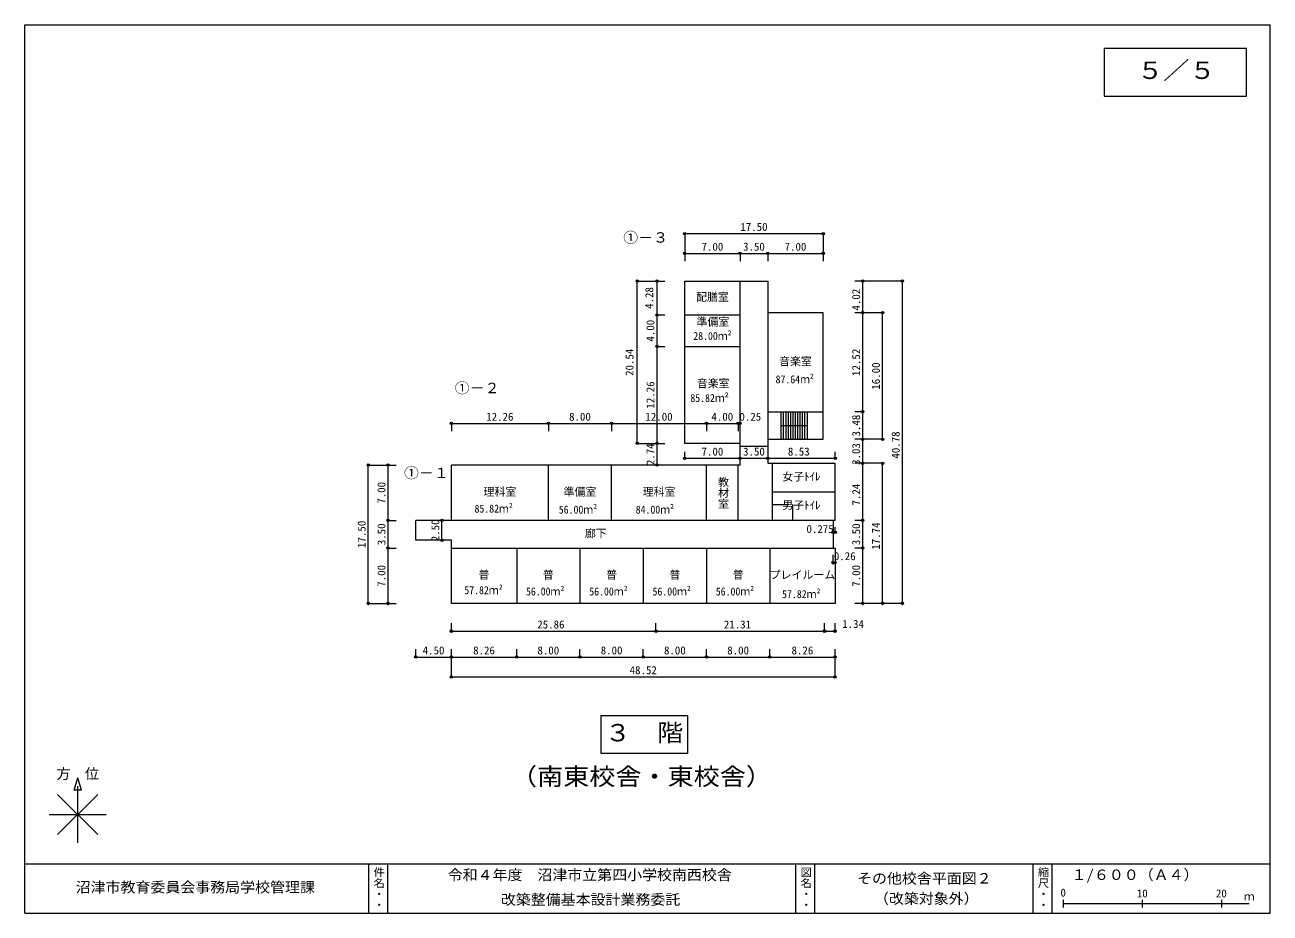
# Model space of a CAD drawing. Units: millimetres at full size, sheet at 1:600. Extents: x -78720 to 76716130, y -17754693 to 56160.
import ezdxf
from ezdxf.enums import TextEntityAlignment as Align

# ---------------------------------------------------------------- set-up
doc = ezdxf.new("R2010")
doc.units = ezdxf.units.MM
doc.header["$LTSCALE"] = 600
doc.header["$PDMODE"] = 32
doc.header["$PDSIZE"] = 300
for name, color, linetype, lineweight in [('0-0_通り芯', 4, 'Continuous', 9), ('F-0_通り芯', 2, 'Continuous', 9), ('F-5_中線１', 3, 'Continuous', 9)]:
    doc.layers.add(name, color=color, linetype=linetype, lineweight=lineweight)
doc.layers.add('F-8_極細点線', color=2, linetype='Continuous')
doc.styles.add('@ＭＳ ゴシック', font='')
doc.styles.add('ＭＳ ゴシック', font='')
doc.styles.get('@ＭＳ ゴシック').set_extended_font_data('@MS Gothic')
doc.styles.get('ＭＳ ゴシック').set_extended_font_data('MS Gothic')

msp = doc.modelspace()

# ---------------------------------------------------------------- linework, layer by layer
at = {"layer": '0-0_通り芯'}
for p, q in [((4712.2, 29767.4), (4712.2, 26267.4)), ((4712.2, 29767.4), (22212.2, 29767.4)), ((22212.2, 29767.4), (22212.2, 26267.4)), ((4712.2, 27267.4), (22212.2, 27267.4)), ((11712.2, 27267.4), (11712.2, 26267.4)), ((15212.2, 27267.4), (15212.2, 26267.4)), ((-1287.8, 23767.4), (2212.2, 23767.4)), ((-1287.8, 3232.4), (-1287.8, 23767.4)), ((1212.2, 492.4), (1212.2, 23767.4)), ((11712.2, 492.4), (11712.2, 23767.4)), ((15212.2, 23767.4), (15212.2, 727.4)), ((32222.2, 23767.4), (26222.2, 23767.4)), ((27222.2, -17007.6), (27222.2, 23767.4)), ((32222.2, -17007.6), (32222.2, 23767.4)), ((1212.2, 19492.4), (2212.2, 19492.4)), ((4712.2, 19492.4), (11712.2, 19492.4)), ((22212.2, 19752.4), (15212.2, 19752.4)), ((22212.2, 3752.4), (22212.2, 19752.4)), ((29722.2, 19752.4), (26222.2, 19752.4)), ((29722.2, 3752.4), (29722.2, 19752.4)), ((1212.2, 15492.4), (2212.2, 15492.4)), ((4712.2, 15492.4), (11712.2, 15492.4)), ((15212.2, 7232.4), (22212.2, 7232.4)), ((16912.2, 3752.4), (16912.2, 7232.4)), ((17212.2, 3752.4), (17212.2, 7232.4)), ((17512.2, 3752.4), (17512.2, 7232.4)), ((17812.2, 3752.4), (17812.2, 7232.4)), ((18112.2, 3752.4), (18112.2, 7232.4)), ((18412.2, 3752.4), (18412.2, 7232.4)), ((18712.2, 3752.4), (18712.2, 7232.4)), ((19012.2, 3752.4), (19012.2, 7232.4)), ((19312.2, 3752.4), (19312.2, 7232.4)), ((19612.2, 3752.4), (19612.2, 7232.4)), ((19912.2, 3752.4), (19912.2, 7232.4)), ((20212.2, 3752.4), (20212.2, 7232.4)), ((27222.2, 7232.4), (26222.2, 7232.4)), ((-24797.8, 5767.5), (11712.2, 5767.5)), ((-24797.8, 5767.5), (-24797.8, 4767.5)), ((-12537.8, 5767.5), (-12537.8, 4767.5)), ((-4537.8, 5767.5), (-4537.8, 4767.5)), ((7462.2, 5767.5), (7462.2, 4767.5)), ((11462.2, 5767.5), (11462.2, 4767.5)), ((16912.2, 5492.4), (20212.2, 5492.4)), ((-1287.8, 3232.4), (2212.2, 3232.4)), ((11712.2, 3232.4), (4712.2, 3232.4)), ((15212.2, 3752.4), (22212.2, 3752.4)), ((29722.2, 3752.4), (26222.2, 3752.4)), ((4712.2, 1358.1), (4712.2, 2150.5)), ((11712.2, 2885.7), (15212.2, 2885.7)), ((23737.2, 1358.1), (23737.2, 2150.5)), ((-35297.8, 492.4), (-31797.8, 492.4)), ((-35297.8, -17007.6), (-35297.8, 492.4)), ((-32797.8, -17007.6), (-32797.8, 492.4)), ((-24797.8, -6507.6), (-24797.8, 492.4)), ((11712.2, 492.4), (-24797.8, 492.4)), ((-12537.8, -6507.6), (-12537.8, 492.4)), ((-4537.8, -6507.6), (-4537.8, 492.4)), ((4712.2, 1358.1), (23737.2, 1358.1)), ((7462.2, -6507.6), (7462.2, 492.4)), ((11462.2, -6507.6), (11462.2, 492.4)), ((15212.2, 727.4), (23737.2, 727.4)), ((15752.2, 727.4), (15752.2, -6507.6)), ((23737.2, -6507.6), (23737.2, 727.4)), ((29722.2, 727.4), (26222.2, 727.4)), ((29722.2, -17007.6), (29722.2, 727.4)), ((15752.2, -2890.1), (23722.2, -2890.1)), ((15752.2, -4507.6), (17812.2, -4507.6)), ((18352.2, -4507.6), (18352.2, -6507.6)), ((-32797.8, -6507.6), (-31797.8, -6507.6)), ((23737.2, -6507.6), (-29297.8, -6507.6)), ((-29297.8, -9007.6), (-29297.8, -6507.6)), ((-25983.7, -9007.6), (-25983.7, -6507.6)), ((23462.2, -6507.6), (23462.2, -10007.6)), ((23737.2, -8004.2), (23737.2, -7370.6)), ((27222.2, -6507.6), (26222.2, -6507.6)), ((-24797.8, -9007.6), (-29297.8, -9007.6)), ((-24797.8, -17007.6), (-24797.8, -9007.6)), ((23462.2, -8004.2), (23737.2, -8004.2)), ((-32797.8, -10007.6), (-31797.8, -10007.6)), ((-24797.8, -10007.6), (23722.2, -10007.6)), ((-16537.8, -10007.6), (-16537.8, -17007.6)), ((-8537.8, -10007.6), (-8537.8, -17007.6)), ((-537.8, -10007.6), (-537.8, -17007.6)), ((7462.2, -10007.6), (7462.2, -17007.6)), ((15462.2, -10007.6), (15462.2, -17007.6)), ((15462.2, -10106.3), (15561, -10007.6)), ((23462.2, -11865), (23462.2, -10865)), ((23722.2, -10007.6), (23722.2, -17007.6)), ((27222.2, -10007.6), (26222.2, -10007.6)), ((23462.2, -11865), (23722.2, -11865)), ((-35297.8, -17007.6), (-31797.8, -17007.6)), ((23722.2, -17007.6), (-24797.8, -17007.6)), ((32222.2, -17007.6), (26222.2, -17007.6)), ((-24797.8, -20507.6), (-24797.8, -19507.6)), ((1066.2, -20507.6), (1066.2, -19507.6)), ((22380.2, -20507.6), (22380.2, -19507.6)), ((23722.2, -20507.6), (23722.2, -19507.6)), ((-24797.8, -20507.6), (23722.2, -20507.6)), ((-29297.8, -23785.5), (-29297.8, -22785.5)), ((-24797.8, -26285.5), (-24797.8, -22785.5)), ((-16537.8, -23785.5), (-16537.8, -22785.5)), ((-8537.8, -23785.5), (-8537.8, -22785.5)), ((-537.8, -23785.5), (-537.8, -22785.5)), ((7462.2, -23785.5), (7462.2, -22785.5)), ((15462.2, -23785.5), (15462.2, -22785.5)), ((23722.2, -26285.5), (23722.2, -22785.5)), ((-29297.8, -23785.5), (23722.2, -23785.5)), ((-24797.8, -26285.5), (23722.2, -26285.5)), ((-5855.2, -31159.3), (5043, -31159.3)), ((-5855.2, -35970.2), (-5855.2, -31159.3)), ((5043, -31159.3), (5043, -35970.2)), ((5043, -35970.2), (-5855.2, -35970.2))]:
    msp.add_line(p, q, dxfattribs=at)
msp.add_lwpolyline([(4712.2, 3232.4), (4712.2, 23767.4), (15212.2, 23767.4)], dxfattribs=at)
for p in [(4712.2, 29767.4), (22212.2, 29767.4), (4712.2, 27267.4), (11712.2, 27267.4), (15212.2, 27267.4), (22212.2, 27267.4), (-1287.8, 23767.4), (1212.2, 23767.4), (27222.2, 23767.4), (32222.2, 23767.4), (1212.2, 19492.4), (27222.2, 19752.4), (29722.2, 19752.4), (1212.2, 15492.4), (27222.2, 7232.4), (-24797.8, 5767.5), (-12537.8, 5767.5), (-4537.8, 5767.5), (7462.2, 5767.5), (11462.2, 5767.5), (11712.2, 5767.5), (-1287.8, 3232.4), (1212.2, 3232.4), (27222.2, 3752.4), (29722.2, 3752.4), (-35297.8, 492.4), (-32797.8, 492.4), (1212.2, 492.4), (4712.2, 1358.1), (11712.2, 1358.1), (15212.2, 1358.1), (23737.2, 1358.1), (27222.2, 727.4), (29722.2, 727.4), (-32797.8, -6507.6), (-25983.7, -6507.6), (23462.2, -8004.2), (23737.2, -8004.2), (27222.2, -6507.6), (-25983.7, -9007.6), (-32797.8, -10007.6), (27222.2, -10007.6), (23462.2, -11865), (23722.2, -11865), (-35297.8, -17007.6), (-32797.8, -17007.6), (27222.2, -17007.6), (29722.2, -17007.6), (32222.2, -17007.6), (-24797.8, -20507.6), (1066.2, -20507.6), (22380.2, -20507.6), (23722.2, -20507.6), (-29297.8, -23785.5), (-24797.8, -23785.5), (-16537.8, -23785.5), (-8537.8, -23785.5), (-537.8, -23785.5), (7462.2, -23785.5), (15462.2, -23785.5), (23722.2, -23785.5), (-24797.8, -26285.5), (23722.2, -26285.5)]:
    msp.add_point(p, dxfattribs=at)
at = {"layer": 'F-0_通り芯'}
for p, q in [((78720, -56160), (78720, 56160)), ((-71572.3, -40613.1), (-72037.7, -39049.1)), ((-72037.7, -47291.8), (-72037.7, -40091.8)), ((-74583.3, -46237.4), (-69492.1, -41146.2)), ((-74583.3, -41146.2), (-69492.1, -46237.4)), ((-75637.7, -43691.8), (-68437.7, -43691.8)), ((-78720, -49920), (78720, -49920)), ((52560, -54480), (52560, -55440)), ((52560, -54960), (76080, -54960)), ((62560, -54480), (62560, -55440)), ((72560, -54480), (72560, -55440)), ((-78720, -56160), (78720, -56160))]:
    msp.add_line(p, q, dxfattribs=at)
for points in [[(-78720, -56160), (-78720, 56160), (78720, 56160)], [(-71572.3, -40613.1), (-72503, -40613.1), (-72037.7, -39049.1)]]:
    msp.add_lwpolyline(points, dxfattribs=at)
msp.add_lwpolyline([(57720, 47160), (75720, 47160), (75720, 53160), (57720, 53160)], close=True, dxfattribs=at)
at = {"layer": 'F-5_中線１'}
for p, q in [((-35280, -49920), (-35280, -56160)), ((-32880, -49920), (-32880, -56160)), ((18720, -49920), (18720, -56160)), ((21120, -49920), (21120, -56160)), ((48720, -49920), (48720, -56160)), ((51120, -49920), (51120, -56160))]:
    msp.add_line(p, q, dxfattribs=at)

# ---------------------------------------------------------------- texts
at = {"layer": '0-0_通り芯', "style": 'ＭＳ ゴシック'}
for s, height, width, p in [('①－３', 1320, 1.05, (-3070.2, 28220.3)), ('28.00ｍ²', 1012, 0.9, (5793, 16012)), ('①－２', 1320, 1.05, (-24376.5, 9191.7)), ('87.64ｍ²', 1012, 0.9, (16195.8, 10532.1)), ('85.82ｍ²', 1012, 0.9, (5419.2, 8171.6)), ('①－１', 1320, 1.05, (-30794.6, -1548.8)), ('85.82ｍ²', 1012, 0.9, (-21872, -5820.9)), ('56.00ｍ²', 1012, 0.9, (-11213, -5945.5)), ('84.00ｍ²', 1012, 0.9, (-1489, -5945.5)), ('57.82ｍ²', 1012, 0.9, (-23160.2, -16133.4)), ('56.00ｍ²', 1012, 0.9, (-15362.1, -16297.9)), ('56.00ｍ²', 1012, 0.9, (-7362.1, -16297.9)), ('56.00ｍ²', 1012, 0.9, (637.9, -16297.9)), ('56.00ｍ²', 1012, 0.9, (8637.9, -16297.9)), ('57.82ｍ²', 1012, 0.9, (17019.1, -16629.6)), ('３\u3000階', 2199, 1.1, (-5384.7, -35104.7))]:
    msp.add_text(s, height=height, dxfattribs=dict(at, width=width)).set_placement(p, align=Align.BOTTOM_LEFT)
for s, p in [('17.50', (11737.2, 29802.4)), ('7.00', (6832.2, 27302.4)), ('3.50', (12082.2, 27302.4)), ('7.00', (17332.2, 27302.4)), ('配膳室', (6142.2, 20939.9)), ('準備室', (6200.6, 17800.9)), ('音楽室', (16642.2, 12802.4)), ('音楽室', (6233.7, 10017.7)), ('12.26', (-20392.8, 5802.5)), ('8.00', (-9917.8, 5802.5)), ('12.00', (-262.8, 5802.5)), ('4.00', (8082.2, 5802.5)), ('0.25', (11621.3, 5802.5)), ('7.00', (6832.2, 1393.1)), ('3.50', (12082.2, 1393.1)), ('8.53', (17749.7, 1393.1)), ('女子ﾄｲﾚ', (17052.2, -1771.3)), ('理科室', (-20737.8, -3697.6)), ('準備室', (-10607.8, -3697.6)), ('理科室', (-607.8, -3697.6)), ('男子ﾄｲﾚ', (17052.2, -5388.8)), ('廊下', (-7917.8, -8947.6)), ('0.275', (20097.6, -8397.2)), ('0.26', (23563.5, -11830)), ('普', (-21357.8, -14197.6)), ('普', (-13227.8, -14197.6)), ('普', (-5227.8, -14197.6)), ('普', (2772.2, -14197.6)), ('普', (10772.2, -14197.6)), ('プレイルーム', (15452.2, -14197.6)), ('25.86', (-13935.8, -20472.6)), ('21.31', (9653.2, -20472.6)), ('1.34', (24615.4, -20403.9)), ('4.50', (-28427.8, -23750.5)), ('8.26', (-22047.8, -23750.5)), ('8.00', (-13917.8, -23750.5)), ('8.00', (-5917.8, -23750.5)), ('8.00', (2082.2, -23750.5)), ('8.00', (10082.2, -23750.5)), ('8.26', (18212.2, -23750.5)), ('48.52', (-2262.8, -26250.5))]:
    msp.add_text(s, height=1012, dxfattribs=at).set_placement(p, align=Align.BOTTOM_LEFT)
at = {"layer": '0-0_通り芯'}
for s, rotation, style, p in [('4.28', 90, 'ＭＳ ゴシック', (1032.2, 20249.9)), ('4.02', 90, 'ＭＳ ゴシック', (27187.2, 20034.9)), ('4.00', 90, 'ＭＳ ゴシック', (1177.2, 16112.4)), ('20.54', 90, 'ＭＳ ゴシック', (-1467.8, 11774.9)), ('12.52', 90, 'ＭＳ ゴシック', (27187.2, 11767.4)), ('16.00', 90, 'ＭＳ ゴシック', (29687.2, 10027.4)), ('12.26', 90, 'ＭＳ ゴシック', (1177.2, 7637.4)), ('3.48', 90, 'ＭＳ ゴシック', (27187.2, 4112.4)), ('2.74', 90, 'ＭＳ ゴシック', (1177.2, 482.4)), ('3.03', 90, 'ＭＳ ゴシック', (27187.2, 514.9)), ('40.78', 90, 'ＭＳ ゴシック', (32187.2, 1309.9)), ('教材室', 270, '@ＭＳ ゴシック', (8772.2, -937.6)), ('7.00', 90, 'ＭＳ ゴシック', (-32832.8, -4387.6)), ('7.24', 90, 'ＭＳ ゴシック', (27187.2, -4615.1)), ('17.50', 90, 'ＭＳ ゴシック', (-35332.8, -9982.6)), ('3.50', 90, 'ＭＳ ゴシック', (-32832.8, -9637.6)), ('2.50', 90, 'ＭＳ ゴシック', (-26018.7, -9137.6)), ('3.50', 90, 'ＭＳ ゴシック', (27187.2, -9637.6)), ('17.74', 90, 'ＭＳ ゴシック', (29687.2, -10210.1)), ('7.00', 90, 'ＭＳ ゴシック', (-32832.8, -14887.6)), ('7.00', 90, 'ＭＳ ゴシック', (27187.2, -14887.6))]:
    msp.add_text(s, height=1012, rotation=rotation, dxfattribs=dict(at, style=style)).set_placement(p, align=Align.BOTTOM_LEFT)
at = {"layer": 'F-0_通り芯', "color": 6, "style": 'ＭＳ ゴシック', "width": 1.1}
msp.add_text('５／５', height=2199, dxfattribs=at).set_placement((61920, 48660), align=Align.BOTTOM_LEFT)
at = {"layer": 'F-0_通り芯', "style": 'ＭＳ ゴシック'}
for s, height, p in [('方\u3000位', 1320, (-74737.7, -39585.1)), ('0', 1012, (52215, -54378)), ('10', 1012, (61870, -54480)), ('20', 1012, (71870, -54480)), ('ｍ', 1012, (75390, -54858))]:
    msp.add_text(s, height=height, dxfattribs=at).set_placement(p, align=Align.BOTTOM_LEFT)
at = {"layer": 'F-0_通り芯', "color": 4, "style": 'ＭＳ ゴシック', "width": 1.1}
msp.add_text('（南東校舎・東校舎）', height=2199, dxfattribs=at).set_placement((-17260.9, -40639.1), align=Align.BOTTOM_LEFT)
at = {"layer": 'F-0_通り芯', "style": 'ＭＳ ゴシック', "width": 1.05}
for s, p in [('令和４年度\u3000沼津市立第四小学校南西校舎', (-25260, -52380)), ('１/６００（Ａ４）', (53607.6, -52365)), ('沼津市教育委員会事務局学校管理課', (-72300, -53940)), ('改築整備基本設計業務委託', (-18540, -55500))]:
    msp.add_text(s, height=1320, dxfattribs=at).set_placement(p, align=Align.BOTTOM_LEFT)
at = {"layer": 'F-8_極細点線', "style": '@ＭＳ ゴシック'}
for s, p in [('件名・・', (-34770, -50280)), ('縮尺・・', (49230, -50280)), ('図名・・', (19230, -50280))]:
    msp.add_text(s, height=1012, rotation=270, dxfattribs=at).set_placement(p, align=Align.BOTTOM_LEFT)
at = {"layer": 'F-8_極細点線', "style": 'ＭＳ ゴシック', "width": 1.05}
for s, p in [('その他校舎平面図２', (26498.2, -52820.3)), ('（改築対象外）', (28632.4, -55373))]:
    msp.add_text(s, height=1320, dxfattribs=at).set_placement(p, align=Align.BOTTOM_LEFT)

doc.saveas('drawing.dxf')
